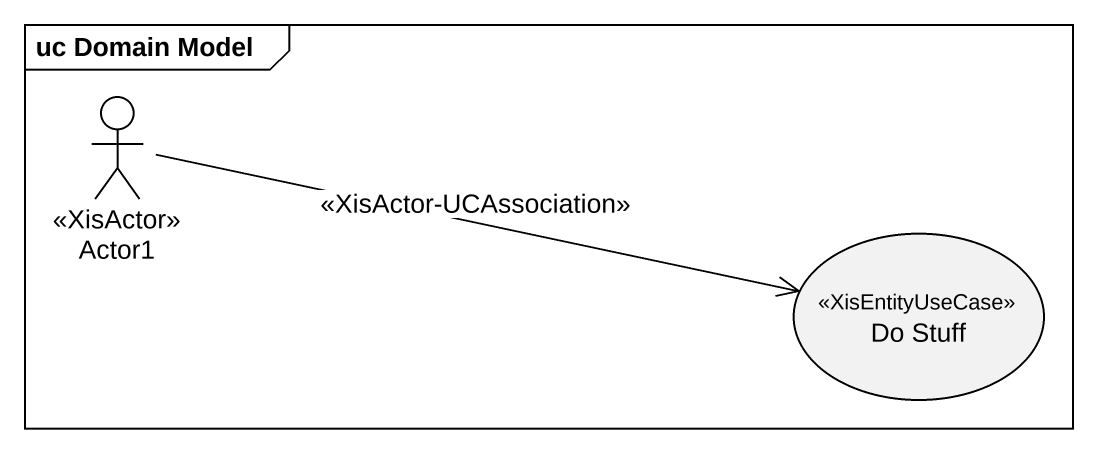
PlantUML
@startuml
mainframe uc Domain Model
actor Actor1 <<XisActor>>
usecase "Do Stuff" as Do_Stuff <<XisEntityUseCase>>
Actor1 -right-> Do_Stuff : <<XisActor-UCAssociation>>
@enduml
